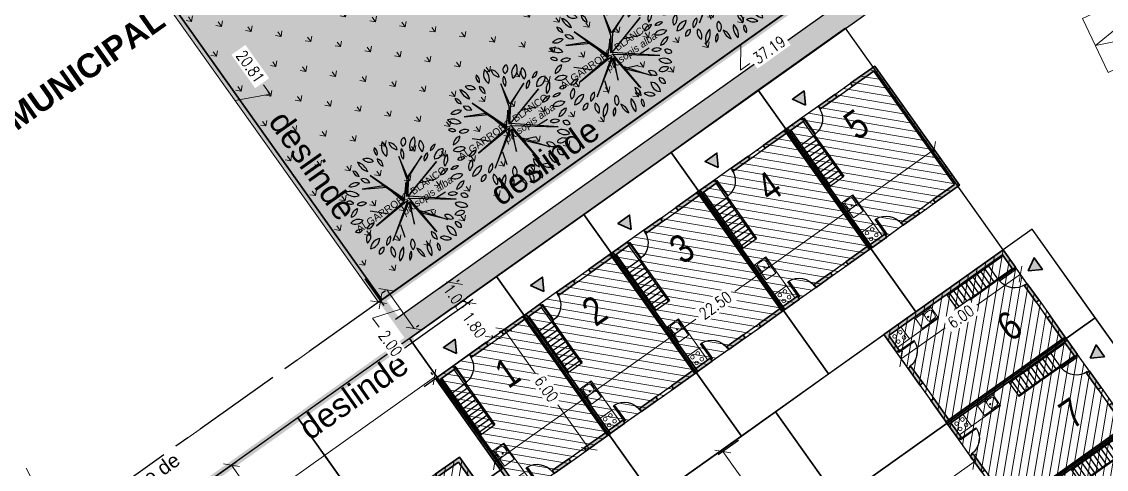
# Model space of a CAD drawing. Header units: metres. Extents: x 12 to 777, y -493 to 333.
# Drawn here: x 550.33 to 595.92, y -248.93 to -230.12 of the extents above; entities that cross this region are included whole.
import ezdxf
from ezdxf.enums import TextEntityAlignment as Align

# ---------------------------------------------------------------- set-up
doc = ezdxf.new("R2010")
doc.units = ezdxf.units.M
doc.header["$LTSCALE"] = 5
doc.header["$MEASUREMENT"] = 0
for name, pattern in [('CENTER2', [1.125, 0.75, -0.125, 0.125, -0.125]), ('DASHED2', [0.375, 0.25, -0.125]), ('PHANTOM2', [1.25, 0.625, -0.125, 0.125, -0.125, 0.125, -0.125])]:
    doc.linetypes.add(name, pattern=pattern)
doc.layers.get('0').update_dxf_attribs({"color": 30})
for name, color, linetype, lineweight in [('A-ANNO-DIMS', 3, 'Continuous', 18), ('A-ANNO-TEXT', 3, 'Continuous', 18), ('A-DOOR-FULL', 4, 'Continuous', 25), ('A-FLOR-PATT', 8, 'Continuous', 18), ('A-FLOR-STRS', 4, 'Continuous', 25), ('A-FLOR-WDWK', 4, 'Continuous', 25), ('A-FURN', 8, 'Continuous', 18), ('A-WALL-FULL', 7, 'Continuous', 35), ('A-WALL-PATT', 8, 'Continuous', 18), ('G-ANNO-RDME', 3, 'Continuous', 18), ('U-ANNO-PATT', 8, 'Continuous', 18), ('U-BLDG-TYPE', 7, 'Continuous', 35), ('U-PARK-MNR', 255, 'Continuous', 13), ('U-PROP-NEW', 1, 'PHANTOM2', 50)]:
    doc.layers.add(name, color=color, linetype=linetype, lineweight=lineweight)
for name, color, linetype in [('U-PROP', 1, 'Continuous'), ('U-SDWK', 4, 'Continuous'), ('U-STRT', 4, 'Continuous'), ('U-VEGE', 70, 'Continuous')]:
    doc.layers.add(name, color=color, linetype=linetype)
doc.styles.add('E-ARIAL', font='arial.ttf')
doc.styles.add('E-ROMANS', font='romans.shx', dxfattribs={"width": 0.8})
doc.dimstyles.new('E-0200_TICK_24', dxfattribs={"dimscale": 0.001, "dimtxt": 480, "dimasz": 480, "dimexe": 240, "dimexo": 120, "dimgap": 240, "dimtad": 0, "dimzin": 0, "dimdsep": 46, "dimtxsty": 'E-ROMANS', "dimblk": 'OBLIQUE', "dimcen": 240, "dimclrd": 256, "dimclre": 256, "dimclrt": 256, "dimadec": 0, "dimazin": 0, "dimtfac": 1, "dimtmove": 1, "dimatfit": 3, "dimldrblk": 'OPEN90', "dimfxl": 1, "dimtfill": 1, "dimtolj": 1, "dimtzin": 0, "dimlwd": -1, "dimarcsym": 0})
pattern_1 = [(35.412781, (201.82205, 533.24843), (-0.02729924, 0.175375895), [0, -0.15875])]

# ---------------------------------------------------------------- blocks, each defined once
blk = doc.blocks.new('_Oblique')
at = {"color": 0, "linetype": 'ByBlock', "lineweight": -2}
blk.add_line((-0.5, -0.5), (0.5, 0.5), dxfattribs=at)
blk = doc.blocks.new('*D65')
at = {"layer": 'A-ANNO-DIMS', "lineweight": -2, "ltscale": 5, "transparency": 16777216}
for p, q in [((580.453, -247.715), (579.609, -248.315)), ((590.883, -262.385), (590.039, -262.985))]:
    blk.add_line(p, q, dxfattribs=at)
at = {"layer": 'A-ANNO-DIMS', "ltscale": 5, "transparency": 16777216}
for p, q in [((579.805, -248.176), (584.452, -254.712)), ((590.235, -262.846), (585.588, -256.31))]:
    blk.add_line(p, q, dxfattribs=at)
at = {"layer": 'A-ANNO-DIMS', "ltscale": 5, "transparency": 16777216, "xscale": 0.48, "yscale": 0.48, "zscale": 0.48}
for p, rotation in [((579.805, -248.176), 125.4127811874746), ((590.235, -262.846), 305.4127811874746)]:
    blk.add_blockref('_Oblique', p, dxfattribs=dict(at, rotation=rotation))
at = {"layer": 'A-ANNO-DIMS', "ltscale": 5, "transparency": 16777216, "insert": (585.043, -255.494), "char_height": 0.48, "attachment_point": 5, "rotation": 305.4128, "style": 'E-ROMANS', "bg_fill": 3, "box_fill_scale": 1.25, "bg_fill_color": 256, "bg_fill_true_color": 13158600, "bg_fill_transparency": 0}
blk.add_mtext('\\A1;18.00', dxfattribs=at)
blk = doc.blocks.new('_Open90')
at = {"color": 0, "linetype": 'ByBlock', "lineweight": -2}
for p, q in [((0, 0), (-1, 0)), ((-0.5, 0.5), (0, 0)), ((0, 0), (-0.5, -0.5))]:
    blk.add_line(p, q, dxfattribs=at)
blk = doc.blocks.new('*D68')
at = {"layer": 'A-ANNO-DIMS', "lineweight": -2, "ltscale": 5, "transparency": 16777216}
for p, q in [((557.696, -249.784), (559.342, -248.614)), ((560.841, -254.206), (562.487, -253.036))]:
    blk.add_line(p, q, dxfattribs=at)
at = {"layer": 'A-ANNO-DIMS', "ltscale": 5, "transparency": 16777216}
for p, q in [((559.147, -248.753), (560.241, -250.291)), ((562.291, -253.175), (561.197, -251.636))]:
    blk.add_line(p, q, dxfattribs=at)
at = {"layer": 'A-ANNO-DIMS', "ltscale": 5, "transparency": 16777216, "xscale": 0.48, "yscale": 0.48, "zscale": 0.48}
for p, rotation in [((559.147, -248.753), 125.4127811874746), ((562.291, -253.175), 305.4127811874746)]:
    blk.add_blockref('_Oblique', p, dxfattribs=dict(at, rotation=rotation))
at = {"layer": 'A-ANNO-DIMS', "ltscale": 5, "transparency": 16777216, "insert": (561.038, -250.737), "char_height": 0.48, "attachment_point": 5, "rotation": 305.4128, "style": 'E-ROMANS', "bg_fill": 3, "box_fill_scale": 1.25, "bg_fill_color": 256, "bg_fill_true_color": 13158600, "bg_fill_transparency": 0}
blk.add_mtext('\\A1;5.43', dxfattribs=at)
blk = doc.blocks.new('*D132')
at = {"layer": 'A-ANNO-DIMS', "transparency": 16777216}
blk.add_line((569.103, -241.922), (568.523, -241.108), dxfattribs=at)
at = {"layer": 'A-ANNO-DIMS', "lineweight": -2, "transparency": 16777216}
for p, q in [((568.621, -241.038), (568.719, -240.968)), ((569.211, -241.846), (568.907, -242.062))]:
    blk.add_line(p, q, dxfattribs=at)
at = {"layer": 'A-ANNO-DIMS', "transparency": 16777216, "insert": (568.558, -241.696), "char_height": 0.48, "attachment_point": 5, "rotation": 305.4128, "style": 'E-ROMANS', "bg_fill": 3, "box_fill_scale": 1.25, "bg_fill_color": 256, "bg_fill_true_color": 13158600, "bg_fill_transparency": 0}
blk.add_mtext('\\A1;1.00', dxfattribs=at)
at = {"layer": 'A-ANNO-DIMS', "transparency": 16777216, "xscale": 0.48, "yscale": 0.48, "zscale": 0.48}
for p, rotation in [((568.523, -241.108), 125.4127811874746), ((569.103, -241.922), 305.4127811874746)]:
    blk.add_blockref('_Oblique', p, dxfattribs=dict(at, rotation=rotation))
blk = doc.blocks.new('*D292')
at = {"layer": 'A-ANNO-DIMS', "lineweight": -2, "transparency": 16777216}
for p, q in [((566.21, -243.98), (569.299, -241.784)), ((567.251, -245.446), (570.341, -243.249))]:
    blk.add_line(p, q, dxfattribs=at)
at = {"layer": 'A-ANNO-DIMS', "transparency": 16777216}
for p, q in [((569.103, -241.923), (569.167, -242.013)), ((570.145, -243.388), (570.092, -243.313))]:
    blk.add_line(p, q, dxfattribs=at)
at = {"layer": 'A-ANNO-DIMS', "transparency": 16777216, "insert": (569.358, -242.856), "char_height": 0.48, "attachment_point": 5, "rotation": 305.4128, "style": 'E-ROMANS', "bg_fill": 3, "box_fill_scale": 1.25, "bg_fill_color": 256, "bg_fill_true_color": 13158600, "bg_fill_transparency": 0}
blk.add_mtext('\\A1;1.80', dxfattribs=at)
at = {"layer": 'A-ANNO-DIMS', "transparency": 16777216, "xscale": 0.48, "yscale": 0.48, "zscale": 0.48}
for p, rotation in [((569.103, -241.923), 125.4127811874746), ((570.145, -243.388), 305.4127811874746)]:
    blk.add_blockref('_Oblique', p, dxfattribs=dict(at, rotation=rotation))
blk = doc.blocks.new('LB-SUP PATIOS$0$CASATIPO')
at = {"layer": 'A-FLOR-PATT'}
h = blk.add_hatch(dxfattribs=at)
h.set_pattern_fill('LINE', color=256, scale=0.1, angle=45, style=0)
h.set_pattern_definition([(45, (-6e-14, 0), (-0.224506, 0.224506), [])])
h.paths.add_polyline_path([(-0.075, 6.15), (4.575, 6.15), (4.575, 0), (-0.075, 0)])
at = {"layer": 'A-WALL-FULL'}
blk.add_hatch(color=254, dxfattribs=at).paths.add_polyline_path([(1.25, -0.342), (1.553, -0.866), (0.947, -0.866)])
at = {"layer": 'A-WALL-PATT'}
h = blk.add_hatch(color=256, dxfattribs=at)
h.paths.add_polyline_path([(0.825, 6.15), (-0.075, 6.15), (-0.075, 0), (0.825, 0), (0.825, 0.15), (0.075, 0.15), (0.075, 6), (0.825, 6)])
h.paths.add_polyline_path([(2.525, 0.15), (1.675, 0.15), (1.675, 0), (2.525, 0)])
h.paths.add_polyline_path([(4.575, 6.15), (3.325, 6.15), (3.325, 6), (4.425, 6), (4.425, 0.15), (3.325, 0.15), (3.325, 0), (4.575, 0)])
h.paths.add_polyline_path([(2.525, 6.15), (1.675, 6.15), (1.675, 6), (2.525, 6)])
at = {"layer": 'A-DOOR-FULL'}
for p, q in [((1.675, 6.15), (0.825, 6.15)), ((0.9, 6.07), (0.85, 6.07)), ((0.85, 6.07), (0.85, 5.27)), ((0.9, 5.27), (0.9, 6.07)), ((0.85, 5.27), (0.9, 5.27)), ((0.85, 0.88), (0.9, 0.88)), ((0.85, 0.08), (0.85, 0.88)), ((0.9, 0.88), (0.9, 0.08)), ((0.9, 0.08), (0.85, 0.08))]:
    blk.add_line(p, q, dxfattribs=at)
at = {"layer": 'A-DOOR-FULL', "color": 1}
blk.add_line((1.675, 0), (0.825, 0), dxfattribs=at)
at = {"layer": 'A-DOOR-FULL'}
for centre, start, end in [((0.847, 6.071), 273.7768, 359.9185), ((0.847, 0.079), 0.0815, 86.2232)]:
    blk.add_arc(centre, 0.803, start, end, dxfattribs=at)
at = {"layer": 'A-FLOR-STRS'}
for p, q in [((0.075, 3.025), (0.835, 3.025)), ((0.135, 2.9), (0.785, 2.9)), ((0.135, 2.7), (0.785, 2.7)), ((0.135, 2.5), (0.785, 2.5)), ((0.135, 2.3), (0.785, 2.3)), ((0.135, 2.1), (0.785, 2.1)), ((0.135, 1.9), (0.785, 1.9)), ((0.135, 1.7), (0.485, 1.7)), ((0.135, 1.5), (0.785, 1.5)), ((0.485, 1.7), (0.785, 1.7)), ((0.135, 1.3), (0.785, 1.3)), ((0.135, 1.1), (0.785, 1.1)), ((0.135, 0.9), (0.835, 0.9)), ((0.785, 0.9), (0.785, 0.15))]:
    blk.add_line(p, q, dxfattribs=at)
for points in [[(0.135, 0.15), (0.135, 3.025)], [(0.785, 3.025), (0.785, 1.873)], [(0.835, 1.902), (0.835, 3.025)], [(0.785, 1.873), (0.785, 0.9), (0.835, 0.9), (0.835, 1.902)]]:
    blk.add_lwpolyline(points, dxfattribs=at)
at = {"layer": 'A-FLOR-WDWK'}
for points in [[(2.525, 6.15), (3.325, 6.15)], [(2.525, 6), (3.325, 6)], [(2.525, 0.15), (3.325, 0.15)], [(2.525, 0), (3.325, 0)]]:
    blk.add_lwpolyline(points, dxfattribs=at)
at = {"layer": 'A-FURN'}
for p, q in [((0.695, 5.38), (0.695, 6)), ((0.075, 5.38), (0.695, 5.38)), ((0.145, 4.68), (0.145, 3.88)), ((0.645, 4.68), (0.145, 4.68)), ((0.645, 3.88), (0.645, 4.68)), ((0.075, 3.88), (0.695, 3.88))]:
    blk.add_line(p, q, dxfattribs=at)
blk.add_lwpolyline([(0.695, 3.88), (0.695, 5.38)], dxfattribs=at)
for centre, radius in [((0.243, 5.83), 0.0778), ((0.243, 5.53), 0.0778), ((0.513, 5.83), 0.0778), ((0.513, 5.53), 0.0778), ((0.195, 4.323), 0.019), ((0.195, 4.323), 0.019), ((0.393, 4.209), 0.0275), ((0.393, 4.209), 0.0275)]:
    blk.add_circle(centre, radius, dxfattribs=at)
for centre, radius, start, end in [((0.943, 4.133), 0.75, 172.77, 180), ((0.943, 4.133), 0.75, 172.77, 180), ((1.755, 4.133), 1.562, 179.9987, 185.0083), ((1.755, 4.133), 1.562, 179.9987, 185.0083), ((0.273, 4.218), 0.075, 100.3812, 172.77), ((0.273, 4.218), 0.075, 100.3812, 172.77), ((0.395, 3.554), 0.75, 90, 100.3812), ((0.395, 3.554), 0.75, 90, 100.3812), ((0.395, 3.554), 0.75, 79.6188, 90), ((0.395, 3.554), 0.75, 79.6188, 90), ((0.517, 4.218), 0.075, 7.23, 79.6188), ((0.517, 4.218), 0.075, 7.23, 79.6188), ((-0.153, 4.133), 0.75, 360, 7.23), ((-0.153, 4.133), 0.75, 360, 7.23), ((-0.965, 4.133), 1.562, 354.9917, 0.0013), ((-0.965, 4.133), 1.562, 354.9917, 0.0013), ((0.273, 4.006), 0.075, 187.23, 259.6188), ((0.273, 4.006), 0.075, 187.23, 259.6188), ((0.395, 4.67), 0.75, 259.6188, 270), ((0.395, 4.67), 0.75, 259.6188, 270), ((0.395, 4.67), 0.75, 270, 280.3812), ((0.395, 4.67), 0.75, 270, 280.3812), ((0.517, 4.006), 0.075, 280.3812, 352.77), ((0.517, 4.006), 0.075, 280.3812, 352.77)]:
    blk.add_arc(centre, radius, start, end, dxfattribs=at)
at = {"layer": 'A-WALL-FULL'}
for p, q in [((-0.075, 6.15), (-0.075, 0)), ((-0.075, 6.15), (0.825, 6.15)), ((0.075, 0.15), (0.075, 6)), ((0.825, 6), (0.075, 6)), ((0.825, 6.15), (0.825, 6)), ((0.075, 0.15), (0.825, 0.15)), ((0.825, 0.15), (0.825, 0)), ((0.825, 0), (-0.075, 0))]:
    blk.add_line(p, q, dxfattribs=at)
for points in [[(1.675, 6), (1.675, 6.15)], [(1.675, 6.15), (2.525, 6.15)], [(1.675, 6), (2.525, 6)], [(2.525, 6), (2.525, 6.15)], [(3.325, 6.15), (4.575, 6.15), (4.575, 0), (3.325, 0)], [(3.325, 6), (3.325, 6.15)], [(4.425, 6), (4.425, 0.15), (3.325, 0.15)], [(4.425, 6), (3.325, 6)], [(1.675, 0.15), (2.525, 0.15)], [(1.675, 0.15), (1.675, 0)], [(2.525, 0.15), (2.525, 0)], [(3.325, 0.15), (3.325, 0)], [(1.675, 0), (2.525, 0)]]:
    blk.add_lwpolyline(points, dxfattribs=at)
blk.add_lwpolyline([(1.25, -0.342), (1.553, -0.866), (0.947, -0.866)], close=True, dxfattribs=at)
blk = doc.blocks.new('arbolito')
at = {"linetype": 'ByBlock'}
for p, q in [((-436.249, -26.412), (-435.853, -26.871)), ((-435.889, -26.898), (-436.249, -26.412)), ((-435.926, -26.331), (-435.853, -27.236)), ((-435.826, -27.173), (-435.908, -26.367)), ((-435.908, -26.367), (-435.889, -26.898)), ((-436.632, -26.654), (-435.862, -27.279)), ((-435.853, -27.236), (-436.632, -26.654)), ((-435.853, -26.871), (-436.146, -26.753)), ((-435.63, -26.735), (-435.826, -27.173)), ((-435.808, -27.218), (-435.075, -26.711)), ((-435.075, -26.711), (-435.799, -27.173)), ((-435.799, -27.173), (-435.63, -26.735)), ((-435.391, -26.895), (-435.313, -26.633)), ((-436.294, -26.922), (-436.541, -26.907)), ((-434.969, -27.164), (-435.808, -27.218)), ((-435.726, -27.236), (-434.969, -27.164)), ((-436.756, -27.529), (-435.853, -27.279)), ((-435.862, -27.279), (-436.756, -27.529)), ((-436.2, -27.381), (-436.541, -27.236)), ((-435.853, -27.279), (-436.104, -27.599)), ((-436.043, -27.589), (-435.835, -27.288)), ((-435.986, -27.538), (-435.763, -27.288)), ((-435.835, -27.288), (-435.986, -27.538)), ((-435.763, -27.288), (-435.467, -28.084)), ((-435.754, -27.245), (-435.566, -27.752)), ((-435.467, -28.084), (-435.754, -27.245)), ((-435.612, -27.692), (-435.726, -27.236)), ((-435.337, -27.197), (-435.035, -27.484)), ((-436.104, -27.599), (-436.578, -27.798)), ((-436.578, -27.798), (-436.086, -27.617)), ((-436.182, -28.066), (-436.043, -27.589)), ((-436.086, -27.617), (-436.182, -28.066)), ((-435.165, -27.952), (-435.612, -27.692)), ((-435.566, -27.752), (-435.165, -27.952))]:
    blk.add_line(p, q, dxfattribs=at)
for centre, radius, start, end in [((-436.023, -26.144), 0.215, 149.4737, 231.7586), ((-436.341, -26.204), 0.215, 329.4737, 51.7586), ((-435.875, -25.996), 0.21, 192.306, 259.6849), ((-436.118, -26.248), 0.21, 12.306, 79.6849), ((-435.672, -26.087), 0.135, 125.4093, 202.7101), ((-435.875, -26.029), 0.135, 305.4093, 22.7101), ((-435.345, -26.2), 0.293, 133.8117, 194.3077), ((-435.832, -26.061), 0.293, 313.8117, 14.3077), ((-435.138, -26.142), 0.294, 163.4642, 212.7906), ((-435.668, -26.217), 0.294, 343.4642, 32.7906), ((-436.296, -26.179), 0.116, 146.8151, 244.0193), ((-436.444, -26.22), 0.116, 326.8151, 64.0193), ((-435.696, -26.299), 0.171, 145.5248, 220.8327), ((-435.967, -26.314), 0.171, 325.5248, 40.8327), ((-435.083, -26.347), 0.173, 104.1004, 168.465), ((-435.295, -26.145), 0.173, 284.1004, 348.465), ((-436.542, -26.387), 0.211, 183.3189, 263.1904), ((-436.777, -26.609), 0.211, 3.3189, 83.1904), ((-436.569, -26.476), 0.15, 25.4537, 116.6852), ((-436.501, -26.277), 0.15, 205.4537, 296.6852), ((-436.217, -26.387), 0.143, 168.8066, 257.6391), ((-436.389, -26.499), 0.143, 348.8066, 77.6391), ((-435.275, -26.462), 0.148, 103.8914, 198.9039), ((-435.45, -26.366), 0.148, 283.8914, 18.9039), ((-434.886, -26.582), 0.303, 100.3005, 160.4476), ((-435.226, -26.182), 0.303, 280.3005, 340.4476), ((-434.823, -26.55), 0.165, 122.5817, 207.18), ((-435.058, -26.486), 0.165, 302.5817, 27.18), ((-436.782, -26.589), 0.0949, 163.4933, 274.4697), ((-436.866, -26.656), 0.0949, 343.4933, 94.4697), ((-436.839, -27.021), 0.218, 69.7201, 135.6489), ((-436.711, -26.902), 0.163, 22.5723, 98.3335), ((-436.584, -26.679), 0.163, 202.5723, 278.3335), ((-434.923, -26.877), 0.171, 86.0282, 161.3698), ((-435.073, -26.652), 0.171, 266.0282, 341.3698), ((-434.737, -26.754), 0.115, 59.9815, 155.6676), ((-434.784, -26.607), 0.115, 239.9815, 335.6676), ((-436.974, -27.183), 0.206, 30.9482, 110.5784), ((-436.87, -26.884), 0.206, 210.9482, 290.5784), ((-436.919, -26.664), 0.218, 249.7201, 315.6489), ((-434.694, -27.059), 0.236, 64.7353, 140.5781), ((-434.776, -26.695), 0.236, 244.7353, 320.5781), ((-434.61, -27.148), 0.17, 90.2529, 173.5221), ((-434.779, -26.959), 0.17, 270.2529, 353.5221), ((-437.024, -27.341), 0.162, 44.2577, 108.5927), ((-436.96, -27.074), 0.162, 224.2577, 288.5927), ((-437.069, -27.289), 0.238, 280.8762, 345.4479), ((-436.794, -27.582), 0.238, 100.8762, 165.4479), ((-436.748, -27.413), 0.18, 60.5095, 129.292), ((-436.773, -27.117), 0.18, 240.5095, 309.292), ((-434.859, -27.365), 0.167, 58.8748, 131.2135), ((-434.883, -27.096), 0.167, 238.8748, 311.2135), ((-434.642, -27.363), 0.115, 28.1981, 112.1918), ((-434.584, -27.202), 0.115, 208.1981, 292.1918), ((-436.859, -27.751), 0.187, 54.9745, 151.3792), ((-434.753, -27.613), 0.209, 29.1952, 106.7189), ((-434.63, -27.311), 0.209, 209.1952, 286.7189), ((-436.916, -27.508), 0.187, 234.9745, 331.3792), ((-436.703, -27.623), 0.161, 267.1724, 337.2365), ((-436.563, -27.845), 0.161, 87.1724, 157.2365), ((-435.039, -27.828), 0.166, 28.8072, 103.9199), ((-434.934, -27.588), 0.166, 208.8072, 283.9199), ((-434.707, -27.793), 0.194, 71.3712, 141.7535), ((-434.797, -27.49), 0.194, 251.3712, 321.7535), ((-436.827, -27.932), 0.15, 71.8192, 140.0818), ((-436.896, -27.693), 0.15, 251.8192, 320.0818), ((-436.575, -28.018), 0.167, 113.4753, 203.456), ((-436.795, -27.931), 0.167, 293.4753, 23.456), ((-435.095, -28.124), 0.249, 6.5487, 76.8911), ((-434.791, -27.853), 0.249, 186.5487, 256.8911), ((-434.858, -27.921), 0.109, 359.2557, 87.6287), ((-434.745, -27.814), 0.109, 179.2557, 267.6287), ((-436.677, -27.983), 0.229, 271.6328, 352.0268), ((-436.444, -28.243), 0.229, 91.6328, 172.0268), ((-436.113, -28.141), 0.206, 122.8873, 186.7253), ((-436.429, -27.993), 0.206, 302.8873, 6.7253), ((-435.664, -28.174), 0.162, 148.7877, 221.5977), ((-435.923, -28.197), 0.162, 328.7877, 41.5977), ((-435.23, -27.991), 0.151, 173.65, 254.6514), ((-435.42, -28.12), 0.151, 353.65, 74.6514), ((-435.137, -28.289), 0.207, 38.6962, 106.2415), ((-435.033, -27.96), 0.207, 218.6962, 286.2415), ((-436.394, -28.297), 0.106, 76.5419, 193.4774), ((-436.472, -28.219), 0.106, 256.5419, 13.4774), ((-436.054, -28.27), 0.195, 159.117, 230.3606), ((-436.361, -28.35), 0.195, 339.117, 50.3606), ((-435.852, -28.415), 0.233, 122.117, 201.7275), ((-436.193, -28.304), 0.233, 302.117, 21.7275), ((-435.723, -28.466), 0.181, 5.3196, 80.419), ((-435.512, -28.27), 0.181, 185.3196, 260.419), ((-435.166, -28.264), 0.317, 165.2071, 218.3217), ((-435.722, -28.38), 0.317, 345.2071, 38.3217), ((-435.143, -28.26), 0.138, 156.7754, 231.288), ((-435.356, -28.314), 0.138, 336.7754, 51.288), ((-435.746, -28.448), 0.134, 129.7475, 206.0709), ((-435.952, -28.404), 0.134, 309.7475, 26.0709)]:
    blk.add_arc(centre, radius, start, end, dxfattribs=at)
blk = doc.blocks.new('*D392')
at = {"layer": 'A-ANNO-DIMS', "transparency": 16777216}
for p, q in [((551.102, -256.846), (567.685, -245.052)), ((558.503, -249.91), (558.111, -250.188)), ((559.394, -250.949), (558.503, -249.91))]:
    blk.add_line(p, q, dxfattribs=at)
at = {"layer": 'A-ANNO-DIMS', "lineweight": -2, "transparency": 16777216}
for p, q in [((567.616, -244.954), (567.546, -244.856)), ((551.17, -256.941), (551.241, -257.042))]:
    blk.add_line(p, q, dxfattribs=at)
at = {"layer": 'A-ANNO-DIMS', "transparency": 16777216, "xscale": 0.48, "yscale": 0.48, "zscale": 0.48}
for p, rotation in [((567.685, -245.052), 35.42176943664437), ((551.102, -256.846), 215.4217694366444)]:
    blk.add_blockref('_Oblique', p, dxfattribs=dict(at, rotation=rotation))
at = {"layer": 'A-ANNO-DIMS', "transparency": 16777216, "insert": (557.29, -250.772), "char_height": 0.48, "attachment_point": 5, "rotation": 35.4218, "style": 'E-ROMANS', "bg_fill": 3, "box_fill_scale": 1.25, "bg_fill_color": 256, "bg_fill_true_color": 13158600, "bg_fill_transparency": 0}
blk.add_mtext('\\A1;20.35', dxfattribs=at)
blk = doc.blocks.new('*D393')
at = {"layer": 'A-ANNO-DIMS', "lineweight": -2, "ltscale": 5, "transparency": 16777216}
for p, q in [((595.649, -220.208), (595.575, -220.104)), ((564.756, -240.932), (565.55, -242.048))]:
    blk.add_line(p, q, dxfattribs=at)
at = {"layer": 'A-ANNO-DIMS', "ltscale": 5, "transparency": 16777216}
for p, q in [((565.41, -241.852), (595.714, -220.299)), ((580.562, -231.076), (580.542, -232.159)), ((580.542, -232.159), (580.934, -231.881))]:
    blk.add_line(p, q, dxfattribs=at)
at = {"layer": 'A-ANNO-DIMS', "ltscale": 5, "transparency": 16777216, "xscale": 0.48, "yscale": 0.48, "zscale": 0.48}
for p, rotation in [((595.714, -220.299), 35.42176943664437), ((565.41, -241.852), 215.4217694366444)]:
    blk.add_blockref('_Oblique', p, dxfattribs=dict(at, rotation=rotation))
at = {"layer": 'A-ANNO-DIMS', "ltscale": 5, "transparency": 16777216, "insert": (581.748, -231.302), "char_height": 0.48, "attachment_point": 5, "rotation": 35.4218, "style": 'E-ROMANS', "bg_fill": 3, "box_fill_scale": 1.25, "bg_fill_color": 256, "bg_fill_true_color": 13158600, "bg_fill_transparency": 0}
blk.add_mtext('\\A1;37.19', dxfattribs=at)
blk = doc.blocks.new('*D395')
at = {"layer": 'A-ANNO-DIMS', "lineweight": -2, "transparency": 16777216}
for p, q in [((565.621, -241.427), (565.475, -241.53)), ((566.926, -242.949), (567.024, -242.879))]:
    blk.add_line(p, q, dxfattribs=at)
at = {"layer": 'A-ANNO-DIMS', "transparency": 16777216}
for p, q in [((565.671, -241.391), (566.828, -243.018)), ((566.25, -242.205), (565.075, -242.572)), ((565.075, -242.572), (565.353, -242.963))]:
    blk.add_line(p, q, dxfattribs=at)
at = {"layer": 'A-ANNO-DIMS', "transparency": 16777216, "xscale": 0.48, "yscale": 0.48, "zscale": 0.48, "rotation": 125.4251015630024}
blk.add_blockref('_Oblique', (565.671, -241.391), dxfattribs=at)
at = {"layer": 'A-ANNO-DIMS', "transparency": 16777216, "insert": (565.832, -243.635), "char_height": 0.48, "attachment_point": 5, "rotation": 305.4251, "style": 'E-ROMANS', "bg_fill": 3, "box_fill_scale": 1.25, "bg_fill_color": 256, "bg_fill_true_color": 13158600, "bg_fill_transparency": 0}
blk.add_mtext('\\A1;2.00', dxfattribs=at)
at = {"layer": 'A-ANNO-DIMS', "transparency": 16777216, "xscale": 0.48, "yscale": 0.48, "zscale": 0.48, "rotation": 305.4251015630024}
blk.add_blockref('_Oblique', (566.828, -243.018), dxfattribs=at)
blk = doc.blocks.new('*D398')
at = {"layer": 'A-ANNO-DIMS', "lineweight": -2, "transparency": 16777216}
for p, q in [((553.315, -224.922), (553.074, -225.093)), ((565.372, -241.882), (565.136, -242.05))]:
    blk.add_line(p, q, dxfattribs=at)
at = {"layer": 'A-ANNO-DIMS', "transparency": 16777216}
for p, q in [((553.27, -224.954), (565.332, -241.911)), ((560.77, -233.17), (560.492, -232.779)), ((559.301, -233.432), (560.77, -233.17))]:
    blk.add_line(p, q, dxfattribs=at)
at = {"layer": 'A-ANNO-DIMS', "transparency": 16777216, "xscale": 0.48, "yscale": 0.48, "zscale": 0.48}
for p, rotation in [((553.27, -224.954), 125.4251015630024), ((565.332, -241.911), 305.4251015630024)]:
    blk.add_blockref('_Oblique', p, dxfattribs=dict(at, rotation=rotation))
at = {"layer": 'A-ANNO-DIMS', "transparency": 16777216, "insert": (559.939, -232.003), "char_height": 0.48, "attachment_point": 5, "rotation": 305.4251, "style": 'E-ROMANS', "bg_fill": 3, "box_fill_scale": 1.25, "bg_fill_color": 256, "bg_fill_true_color": 13158600, "bg_fill_transparency": 0}
blk.add_mtext('\\A1;20.81', dxfattribs=at)
blk = doc.blocks.new('*D472')
at = {"layer": 'A-ANNO-DIMS', "lineweight": -2, "ltscale": 5, "transparency": 16777216}
for p, q in [((590.301, -248.512), (590.231, -248.414)), ((581.063, -255.036), (581.292, -255.358))]:
    blk.add_line(p, q, dxfattribs=at)
at = {"layer": 'A-ANNO-DIMS', "ltscale": 5, "transparency": 16777216}
for p, q in [((590.37, -248.61), (586.603, -251.288)), ((581.153, -255.163), (585.005, -252.425))]:
    blk.add_line(p, q, dxfattribs=at)
at = {"layer": 'A-ANNO-DIMS', "ltscale": 5, "transparency": 16777216, "xscale": 0.48, "yscale": 0.48, "zscale": 0.48}
for p, rotation in [((590.37, -248.61), 35.41278118758967), ((581.153, -255.163), 215.4127811875897)]:
    blk.add_blockref('_Oblique', p, dxfattribs=dict(at, rotation=rotation))
at = {"layer": 'A-ANNO-DIMS', "ltscale": 5, "transparency": 16777216, "insert": (585.804, -251.856), "char_height": 0.48, "attachment_point": 5, "rotation": 35.4128, "style": 'E-ROMANS', "bg_fill": 3, "box_fill_scale": 1.25, "bg_fill_color": 256, "bg_fill_true_color": 13158600, "bg_fill_transparency": 0}
blk.add_mtext('\\A1;11.46', dxfattribs=at)
blk = doc.blocks.new('*D489')
at = {"layer": 'A-ANNO-DIMS', "transparency": 16777216}
for p, q in [((588.68, -235.494), (580.305, -241.451)), ((570.223, -248.623), (578.662, -242.62))]:
    blk.add_line(p, q, dxfattribs=at)
at = {"layer": 'A-ANNO-DIMS', "lineweight": -2, "transparency": 16777216}
for p, q in [((588.61, -235.396), (588.541, -235.298)), ((570.291, -248.718), (570.362, -248.818))]:
    blk.add_line(p, q, dxfattribs=at)
at = {"layer": 'A-ANNO-DIMS', "transparency": 16777216, "xscale": 0.48, "yscale": 0.48, "zscale": 0.48}
for p, rotation in [((588.68, -235.494), 35.42510156300668), ((570.223, -248.623), 215.4251015630067)]:
    blk.add_blockref('_Oblique', p, dxfattribs=dict(at, rotation=rotation))
at = {"layer": 'A-ANNO-DIMS', "transparency": 16777216, "insert": (579.484, -242.035), "char_height": 0.48, "attachment_point": 5, "rotation": 35.4251, "style": 'E-ROMANS', "bg_fill": 3, "box_fill_scale": 1.25, "bg_fill_color": 256, "bg_fill_true_color": 13158600, "bg_fill_transparency": 0}
blk.add_mtext('\\A1;22.50', dxfattribs=at)
blk = doc.blocks.new('*D498')
at = {"layer": 'A-ANNO-DIMS', "lineweight": -2, "ltscale": 5, "transparency": 16777216}
for p, q in [((592.244, -240.631), (592.174, -240.534)), ((587.37, -244.391), (587.441, -244.49))]:
    blk.add_line(p, q, dxfattribs=at)
at = {"layer": 'A-ANNO-DIMS', "ltscale": 5, "transparency": 16777216}
for p, q in [((592.313, -240.729), (590.472, -242.039)), ((587.302, -244.294), (589.143, -242.985))]:
    blk.add_line(p, q, dxfattribs=at)
at = {"layer": 'A-ANNO-DIMS', "ltscale": 5, "transparency": 16777216, "xscale": 0.48, "yscale": 0.48, "zscale": 0.48}
for p, rotation in [((592.313, -240.729), 35.42510156300668), ((587.302, -244.294), 215.4251015630067)]:
    blk.add_blockref('_Oblique', p, dxfattribs=dict(at, rotation=rotation))
at = {"layer": 'A-ANNO-DIMS', "ltscale": 5, "transparency": 16777216, "insert": (589.807, -242.512), "char_height": 0.48, "attachment_point": 5, "rotation": 35.4251, "style": 'E-ROMANS', "bg_fill": 3, "box_fill_scale": 1.25, "bg_fill_color": 256, "bg_fill_true_color": 13158600, "bg_fill_transparency": 0}
blk.add_mtext('\\A1;6.00', dxfattribs=at)
blk = doc.blocks.new('*D512')
at = {"layer": 'A-ANNO-DIMS', "lineweight": -2, "transparency": 16777216}
for p, q in [((570.501, -243.104), (570.402, -243.174)), ((574.275, -247.998), (574.373, -247.929))]:
    blk.add_line(p, q, dxfattribs=at)
at = {"layer": 'A-ANNO-DIMS', "transparency": 16777216}
for p, q in [((570.597, -243.035), (571.914, -244.887)), ((574.177, -248.068), (572.86, -246.217))]:
    blk.add_line(p, q, dxfattribs=at)
at = {"layer": 'A-ANNO-DIMS', "transparency": 16777216, "xscale": 0.48, "yscale": 0.48, "zscale": 0.48}
for p, rotation in [((570.597, -243.035), 125.4251015630066), ((574.177, -248.068), 305.4251015630066)]:
    blk.add_blockref('_Oblique', p, dxfattribs=dict(at, rotation=rotation))
at = {"layer": 'A-ANNO-DIMS', "transparency": 16777216, "insert": (572.387, -245.552), "char_height": 0.48, "attachment_point": 5, "rotation": 305.4251, "style": 'E-ROMANS', "bg_fill": 3, "box_fill_scale": 1.25, "bg_fill_color": 256, "bg_fill_true_color": 13158600, "bg_fill_transparency": 0}
blk.add_mtext('\\A1;6.00', dxfattribs=at)
blk = doc.blocks.new('ESTACIONAMIENTO')
blk.add_lwpolyline([(-2.5, -5), (0, -5), (0, 0), (-2.5, 0)], close=True)
blk.add_lwpolyline([(-2.5, -5), (-1.25, 0), (0, -5)])

msp = doc.modelspace()

# ---------------------------------------------------------------- hatches: boundary and pattern name
at = {"layer": 'G-ANNO-RDME'}
h = msp.add_hatch(dxfattribs=at)
h.set_pattern_fill('CROSS', color=8, scale=0.03, style=0)
h.set_pattern_definition([(35.41278, (-2e-13, 0), (0.044869524, 0.265644924), [0.09525, -0.28575]), (125.41278, (0.06641, -0.01122), (-0.265644924, 0.044869524), [0.09525, -0.28575])])
edge = h.paths.add_edge_path()
edge.add_line((565.468, -241.807), (595.728, -220.292))
edge.add_line((595.728, -220.292), (589.435, -206.952))
edge.add_arc((585.747, -209.456), 4.458, 34.184, 122.1104)
edge.add_line((583.378, -205.68), (553.413, -224.852))
edge.add_line((553.413, -224.852), (558.245, -231.648))
edge.add_line((558.245, -231.648), (565.468, -241.807))
at = {"layer": 'U-ANNO-PATT'}
h = msp.add_hatch(dxfattribs=at)
h.set_pattern_fill('DOTS', color=256, scale=0.1, style=0)
h.set_pattern_definition(pattern_1)
h.paths.add_polyline_path([(556.354, -218.03), (530.007, -231.488, 0.015001), (529.048, -232.127), (528.048, -232.839), (527.812, -234.233), (529.628, -232.942, -0.014928), (530.532, -232.339), (539.54, -227.738), (556.807, -218.917)])

# ---------------------------------------------------------------- linework, layer by layer
msp.add_line((550.52, -248.886), (552.778, -253.307), dxfattribs=at)
at = {"layer": 'U-PROP', "ltscale": 5}
for p, q in [((591.585, -239.708), (586.123, -232.029)), ((587.916, -242.317), (582.456, -234.636)), ((584.247, -244.922), (578.788, -237.244)), ((603.281, -253.571), (592.807, -238.839)), ((576.957, -250.2), (571.453, -242.459)), ((563.102, -248.397), (569.722, -257.708))]:
    msp.add_line(p, q, dxfattribs=at)
at = {"layer": 'U-PROP'}
for points in [[(584.96, -230.393), (581.293, -233.002), (587.916, -242.317), (591.585, -239.708)], [(581.293, -233.002), (577.626, -235.61), (584.249, -244.924), (587.916, -242.317)]]:
    msp.add_lwpolyline(points, close=True, dxfattribs=at)

# ---------------------------------------------------------------- block references
at = {"layer": 'U-BLDG-TYPE', "extrusion": (0, 0, -1), "zscale": -1.000000000000018}
for p, rotation in [((-582.456, -234.636), 144.5748984369885), ((-578.788, -237.244), 144.5748984369885), ((-575.121, -239.852), 144.5748984369885), ((-571.451, -242.459), 144.5748984369885), ((-596.846, -247.105), 234.5872187992415)]:
    msp.add_blockref('LB-SUP PATIOS$0$CASATIPO', p, dxfattribs=dict(at, rotation=rotation))
at = {"layer": 'U-BLDG-TYPE', "extrusion": (0, 0, -1), "xscale": -1, "zscale": -1, "rotation": 324.590116732859}
msp.add_blockref('LB-SUP PATIOS$0$CASATIPO', (-568.562, -256.077), dxfattribs=at)
at = {"layer": 'U-VEGE'}
for p, xscale, yscale, zscale, rotation in [((-108.909, -785.611), 2.028056027166204, 2.028056027166204, 2.028056027166204, 215.4130482401573), ((-113.212, -788.717), 2.028056027166204, 2.028056027166204, 2.028056027166204, 215.4130482401573), ((-117.491, -791.714), 2.028056027166204, 2.028056027166204, 2.028056027166204, 215.4130482401573), ((1367.891, 411.267), 2.41435241329312, 2.41435241329312, 2.41435241329312, 35.41304824015687)]:
    msp.add_blockref('arbolito', p, dxfattribs=dict(at, xscale=xscale, yscale=yscale, zscale=zscale, rotation=rotation))

# ---------------------------------------------------------------- texts
at = {"layer": 'A-ANNO-TEXT', "style": 'E-ARIAL', "width": 0.8}
for s, p in [('5', (585.407, -234.431)), ('4', (581.741, -237.04)), ('3', (578.074, -239.649)), ('2', (574.408, -242.259)), ('6', (591.846, -242.898)), ('7', (594.455, -246.564))]:
    msp.add_text(s, height=1.2, rotation=35.1739, dxfattribs=at).set_placement(p, align=Align.MIDDLE_CENTER)
at = {"layer": 'A-ANNO-TEXT', "char_height": 1, "style": 'E-ARIAL'}
for s, insert, attachment_point, rotation in [('{\\fArial|b1|i0|c0|p34;LOTE 3 \\PEQUIPAMIENTO MUNICIPAL }', (539.437, -238.983), 1, 35.1616), ('deslinde', (564.476, -238), 3, 305.1616), ('deslinde', (574.147, -234.088), 3, 35.1616), ('deslinde', (566.114, -243.927), 3, 35.1616)]:
    msp.add_mtext(s, dxfattribs=dict(at, insert=insert, attachment_point=attachment_point, rotation=rotation))
at = {"layer": 'G-ANNO-RDME', "char_height": 0.3, "attachment_point": 3, "rotation": 35.1616, "style": 'E-ARIAL'}
for insert in [(576.604, -230.126), (572.325, -233.123), (568.034, -236.174)]:
    msp.add_mtext('ALGARROBO BLANCO\\P{\\fArial|b0|i1|c0|p34;prosopis alba}', dxfattribs=dict(at, insert=insert))

# ---------------------------------------------------------------- dimensions: what is measured, and where the dimension line sits
at = {"layer": 'A-ANNO-DIMS', "ltscale": 5}
for base, p1, p2, picture, middle in [((579.805, -248.176), (590.981, -262.315), (580.551, -247.645), '*D65', (585.043, -255.494)), ((559.147, -248.753), (560.743, -254.276), (557.598, -249.854), '*D68', (561.038, -250.737))]:
    dim = msp.add_linear_dim(base=base, p1=p1, p2=p2, angle=305.4128, dimstyle='E-0200_TICK_24', dxfattribs=at)
    dim.commit()
    dim.dimension.update_dxf_attribs({"geometry": picture, "text_midpoint": middle, "dimtype": 160})

# ---------------------------------------------------------------- next in the draw order: linework, layer by layer
at = {"layer": 'U-ANNO-PATT', "linetype": 'DASHED2'}
msp.add_line((565.468, -241.807), (548.825, -253.64), dxfattribs=at)
at = {"layer": 'U-PROP', "ltscale": 5}
for p, q in [((580.58, -247.53), (575.121, -239.852)), ((595.457, -242.567), (573.454, -258.211)), ((598.067, -246.237), (576.064, -261.881))]:
    msp.add_line(p, q, dxfattribs=at)
at = {"layer": 'U-PROP'}
for points in [[(577.626, -235.61), (573.959, -238.218), (580.581, -247.532), (582.008, -246.518), (584.249, -244.924)], [(592.807, -238.839), (582.008, -246.518), (584.658, -250.245), (595.457, -242.567)], [(595.457, -242.567), (584.658, -250.245), (587.268, -253.915), (598.067, -246.237)], [(582.008, -246.518), (572.345, -253.388), (571.963, -256.114), (573.454, -258.211), (584.658, -250.245)], [(582.008, -246.518), (572.345, -253.388), (571.963, -256.114), (573.454, -258.211), (584.658, -250.245)], [(598.067, -246.237), (587.268, -253.915), (589.875, -257.582), (600.674, -249.904)], [(561.942, -246.765), (558.275, -249.373), (566.055, -260.315), (569.722, -257.708)]]:
    msp.add_lwpolyline(points, close=True, dxfattribs=at)
at = {"layer": 'U-SDWK', "linetype": 'CENTER2'}
msp.add_line((565.468, -241.807), (548.823, -253.638), dxfattribs=at)

# ---------------------------------------------------------------- next in the draw order: block references
at = {"layer": 'U-BLDG-TYPE', "extrusion": (0, 0, -1), "zscale": -1.000000000000018, "rotation": 234.5872187992415}
msp.add_blockref('LB-SUP PATIOS$0$CASATIPO', (-594.237, -243.434), dxfattribs=at)

# ---------------------------------------------------------------- next in the draw order: texts
at = {"layer": 'A-ANNO-TEXT', "insert": (550.303, -252.697), "char_height": 0.6, "attachment_point": 1, "rotation": 35.1616, "style": 'E-ARIAL'}
msp.add_mtext('zona servidumbre de \\Pagua y alcantarillado', dxfattribs=at)

# ---------------------------------------------------------------- next in the draw order: dimensions: what is measured, and where the dimension line sits
at = {"layer": 'A-ANNO-DIMS', "color": 3}
dim = msp.add_linear_dim(base=(568.523, -241.108), p1=(569.309, -241.776), p2=(568.523, -241.108), angle=125.4128, dimstyle='E-0200_TICK_24', dxfattribs=at)
dim.commit()
dim.dimension.update_dxf_attribs({"geometry": '*D132', "text_midpoint": (568.558, -241.696), "dimtype": 160})

# ---------------------------------------------------------------- next in the draw order: hatches: boundary and pattern name
at = {"layer": 'U-ANNO-PATT'}
h = msp.add_hatch(dxfattribs=at)
h.set_pattern_fill('GRASS', color=256, scale=0.05, style=0)
h.set_pattern_definition([(125.41278, (140.4876, -342.5741), (-1.2522613, 0.2115168), [0.238125, -1.557925]), (80.41278, (140.4876, -342.5741), (-1.2522622, 0.211517), [0.238125, -1.031875]), (170.41278, (140.4876, -342.5741), (-0.211517, -1.2522622), [0.238125, -1.031875])])
edge = h.paths.add_edge_path()
edge.add_line((565.468, -241.807), (595.728, -220.292))
edge.add_line((595.728, -220.292), (589.435, -206.952))
edge.add_arc((585.747, -209.456), 4.458, 34.184, 122.1104)
edge.add_line((583.378, -205.68), (553.413, -224.852))
edge.add_line((553.413, -224.852), (558.245, -231.648))
edge.add_line((558.245, -231.648), (565.468, -241.807))

# ---------------------------------------------------------------- next in the draw order: linework, layer by layer
at = {"layer": 'U-PROP-NEW', "ltscale": 1.2, "const_width": 0.3}
msp.add_lwpolyline([(565.468, -241.807), (595.728, -220.292), (595.728, -220.292), (595.728, -220.292), (589.435, -206.952, 0.403653), (583.378, -205.68), (553.413, -224.852), (553.413, -224.852), (553.413, -224.852), (558.245, -231.648)], format="xyb", close=True, dxfattribs=at)
at = {"layer": 'U-STRT'}
msp.add_lwpolyline([(566.045, -242.619), (589.671, -225.816)], dxfattribs=at)

# ---------------------------------------------------------------- next in the draw order: block references
at = {"layer": 'U-VEGE', "xscale": 2.028056027166204, "yscale": 2.028056027166204, "zscale": 2.028056027166204, "rotation": 215.4130482401573}
msp.add_blockref('arbolito', (-121.782, -794.765), dxfattribs=at)

# ---------------------------------------------------------------- next in the draw order: dimensions: what is measured, and where the dimension line sits
at = {"layer": 'A-ANNO-DIMS', "ltscale": 5}
dim = msp.add_linear_dim(base=(581.153, -255.163), p1=(590.37, -248.61), p2=(580.994, -254.938), angle=215.4128, text='11.46', dimstyle='E-0200_TICK_24', dxfattribs=at)
dim.commit()
dim.dimension.update_dxf_attribs({"geometry": '*D472', "text_midpoint": (585.804, -251.856), "dimtype": 160})

# ---------------------------------------------------------------- next in the draw order: dimensions: what is measured, and where the dimension line sits
at = {"layer": 'A-ANNO-DIMS', "color": 3}
dim = msp.add_linear_dim(base=(570.145, -243.388), p1=(566.112, -244.05), p2=(567.154, -245.515), angle=125.4128, dimstyle='E-0200_TICK_24', dxfattribs=at)
dim.commit()
dim.dimension.update_dxf_attribs({"geometry": '*D292', "text_midpoint": (569.358, -242.856), "dimtype": 160})

# ---------------------------------------------------------------- next in the draw order: hatches: boundary and pattern name
at = {"layer": 'U-ANNO-PATT'}
h = msp.add_hatch(dxfattribs=at)
h.set_pattern_fill('DOTS', color=256, scale=0.1, style=0)
h.set_pattern_definition(pattern_1)
h.paths.add_polyline_path([(589.671, -225.816), (566.045, -242.619), (566.625, -243.434), (590.178, -226.683), (597.48, -223.249), (597.055, -222.344)])

# ---------------------------------------------------------------- next in the draw order: linework, layer by layer
at = {"layer": 'G-ANNO-RDME', "linetype": 'DASHED2', "const_width": 0.075}
msp.add_lwpolyline([(565.468, -241.807), (595.728, -220.292), (595.728, -220.292), (595.728, -220.292), (589.435, -206.952, 0.403653), (583.378, -205.68), (553.413, -224.852), (553.413, -224.852), (553.413, -224.852), (558.245, -231.648)], format="xyb", close=True, dxfattribs=at)
at = {"layer": 'U-PROP', "ltscale": 5}
msp.add_line((570.52, -248.911), (567.786, -245.067), dxfattribs=at)
at = {"layer": 'U-PROP'}
for points in [[(573.959, -238.218), (570.292, -240.827), (576.914, -250.139), (580.581, -247.532)], [(570.292, -240.827), (566.625, -243.434), (570.52, -248.911), (569.618, -249.552), (572.345, -253.388), (576.914, -250.139)], [(566.625, -243.434), (561.942, -246.765), (569.722, -257.708), (571.963, -256.114), (572.345, -253.388), (569.618, -249.552), (570.52, -248.911)]]:
    msp.add_lwpolyline(points, close=True, dxfattribs=at)
at = {"layer": 'U-PROP-NEW', "ltscale": 1.2, "const_width": 0.3}
msp.add_lwpolyline([(551.785, -225.891), (549.78, -222.731), (549.78, -222.731), (549.78, -222.731), (532.961, -231.323), (549.983, -255.27), (549.983, -255.27), (549.983, -255.27), (566.625, -243.434), (553.422, -224.865)], close=True, dxfattribs=at)
at = {"layer": 'U-STRT'}
msp.add_lwpolyline([(566.625, -243.434), (590.178, -226.683)], dxfattribs=at)

# ---------------------------------------------------------------- next in the draw order: block references
at = {"layer": 'U-BLDG-TYPE', "extrusion": (0, 0, -1), "zscale": -1.000000000000018, "rotation": 144.5748984369885}
msp.add_blockref('LB-SUP PATIOS$0$CASATIPO', (-567.786, -245.067), dxfattribs=at)

# ---------------------------------------------------------------- next in the draw order: texts
at = {"layer": 'A-ANNO-TEXT', "style": 'E-ARIAL', "width": 0.8}
msp.add_text('1', height=1.2, rotation=35.1739, dxfattribs=at).set_placement((570.741, -244.867), align=Align.MIDDLE_CENTER)

# ---------------------------------------------------------------- next in the draw order: dimensions: what is measured, and where the dimension line sits
at = {"layer": 'A-ANNO-DIMS', "ltscale": 5}
dim = msp.add_linear_dim(base=(595.714, -220.299), p1=(564.686, -240.834), p2=(595.718, -220.306), angle=35.4218, dimstyle='E-0200_TICK_24', dxfattribs=at)
dim.commit()
dim.dimension.update_dxf_attribs({"geometry": '*D393', "text_midpoint": (581.129, -231.741), "dimtype": 160})
at = {"layer": 'A-ANNO-DIMS', "color": 3}
dim = msp.add_linear_dim(base=(567.685, -245.052), p1=(551.1, -256.843), p2=(567.685, -245.052), angle=35.4218, dimstyle='E-0200_TICK_24', dxfattribs=at)
dim.commit()
dim.dimension.update_dxf_attribs({"geometry": '*D392', "text_midpoint": (557.916, -250.327), "dimtype": 160})

# ---------------------------------------------------------------- next in the draw order: block references
at = {"layer": 'U-BLDG-TYPE', "extrusion": (0, 0, -1), "zscale": -1.000000000000018, "rotation": 234.5872187992415}
msp.add_blockref('LB-SUP PATIOS$0$CASATIPO', (-591.629, -239.768), dxfattribs=at)
at = {"layer": 'U-PARK-MNR', "ltscale": 5, "xscale": -1, "rotation": 115.3448677643709}
msp.add_blockref('ESTACIONAMIENTO', (595.995, -232.251), dxfattribs=at)

# ---------------------------------------------------------------- next in the draw order: dimensions: what is measured, and where the dimension line sits
at = {"layer": 'A-ANNO-DIMS', "color": 3}
dim = msp.add_linear_dim(base=(566.828, -243.018), p1=(565.719, -241.357), p2=(566.828, -243.018), angle=125.4251, dimstyle='E-0200_TICK_24', dxfattribs=at)
dim.commit()
dim.dimension.update_dxf_attribs({"geometry": '*D395', "text_midpoint": (565.492, -243.158), "dimtype": 160})

# ---------------------------------------------------------------- next in the draw order: dimensions: what is measured, and where the dimension line sits
dim = msp.add_linear_dim(base=(565.332, -241.911), p1=(553.412, -224.852), p2=(565.47, -241.812), angle=125.4251, dimstyle='E-0200_TICK_24', dxfattribs=at)
dim.commit()
dim.dimension.update_dxf_attribs({"geometry": '*D398', "text_midpoint": (560.353, -232.584), "dimtype": 160})
at = {"layer": 'A-ANNO-DIMS'}
dim = msp.add_linear_dim(base=(588.68, -235.494), p1=(570.221, -248.62), p2=(588.68, -235.494), angle=35.4251, text='22.50', dimstyle='E-0200_TICK_24', dxfattribs=at)
dim.commit()
dim.dimension.update_dxf_attribs({"geometry": '*D489', "text_midpoint": (579.484, -242.035), "dimtype": 160})

# ---------------------------------------------------------------- next in the draw order: dimensions: what is measured, and where the dimension line sits
at = {"layer": 'A-ANNO-DIMS', "ltscale": 5}
dim = msp.add_linear_dim(base=(592.313, -240.729), p1=(587.301, -244.293), p2=(592.313, -240.729), angle=35.4251, text='6.00', dimstyle='E-0200_TICK_24', dxfattribs=at)
dim.commit()
dim.dimension.update_dxf_attribs({"geometry": '*D498', "text_midpoint": (589.807, -242.512)})
at = {"layer": 'A-ANNO-DIMS'}
dim = msp.add_linear_dim(base=(574.177, -248.068), p1=(570.598, -243.035, 79.5), p2=(574.177, -248.068), angle=125.4251, text='6.00', dimstyle='E-0200_TICK_24', dxfattribs=at)
dim.commit()
dim.dimension.update_dxf_attribs({"geometry": '*D512', "text_midpoint": (572.387, -245.552)})

doc.saveas('drawing.dxf')
